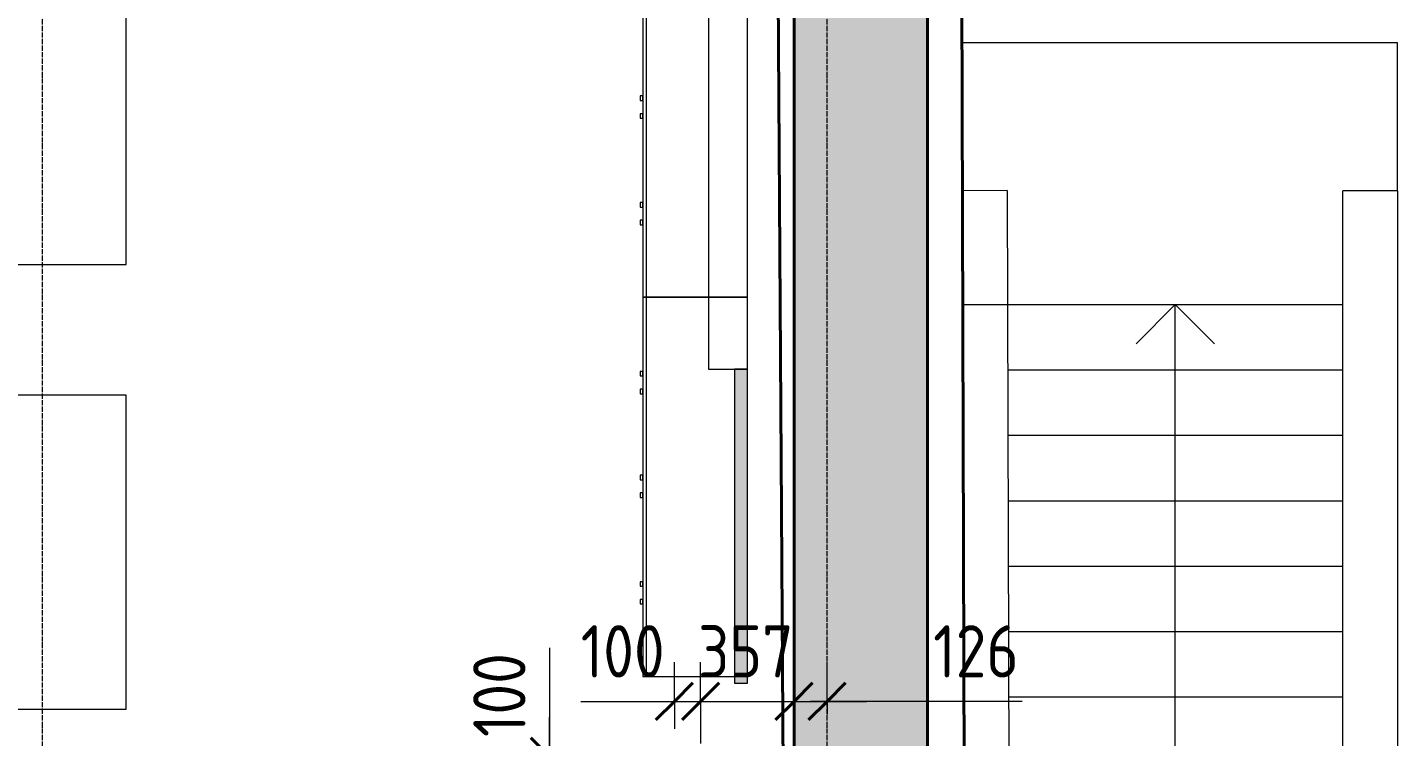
# Model space of a CAD drawing. Header units: millimetres. Extents: x -11886 to 68941, y -8130 to 45506.
# Drawn here: x 502 to 5741, y 37662 to 40374 of the extents above; entities that cross this region are included whole.
import ezdxf

# ---------------------------------------------------------------- set-up
doc = ezdxf.new("R2010")
doc.units = ezdxf.units.MM
doc.linetypes.add('ADSK_Линия сетки', pattern=[25, 20, -2.5, 0, -2.5])
for name, color, linetype, lineweight in [('Лестницы', 7, 'Continuous', 18), ('Оси', 7, 'Continuous', 9), ('Перекрытие', 7, 'Continuous', 18), ('Размеры', 7, 'Continuous', 9), ('Размеры-100', 7, 'Continuous', 9), ('Стены', 7, 'Continuous', 18), ('Стены наружные', 7, 'Continuous', 18), ('Стрелки вверх', 7, 'Continuous', 18)]:
    doc.layers.add(name, color=color, linetype=linetype, lineweight=lineweight)
for name, color, linetype, lineweight, true_color in [('Линии', 7, 'Continuous', 9, 0x00a600), ('Стены разрез', 7, 'Continuous', 40, 0xbb5389), ('ТХ', 5, 'Continuous', 9, 0x0000ff), ('ТХ 1 этаж_dwg', 7, 'Continuous', 9, 0x767676)]:
    doc.layers.add(name, color=color, linetype=linetype, lineweight=lineweight, true_color=true_color)
doc.styles.add('GOST Common_1', font='GOST_Common.ttf', dxfattribs={"width": 0.9, "height": 200})
doc.dimstyles.new('ADSK_Основной_2_мм_Округление_до_1_мм', dxfattribs={"dimscale": 304.8, "dimtxt": 201.142999, "dimasz": 0.463911, "dimexe": 0.492126, "dimexo": 0.492126, "dimgap": 0.098425, "dimtad": 1, "dimdec": 0, "dimdsep": 46, "dimtxsty": 'GOST Common_1', "dimblk1": 'OBLIQUE', "dimblk2": 'OBLIQUE', "dimsah": 1, "dimcen": 0.09, "dimdle": 0.492126, "dimazin": 2, "dimtfac": 1, "dimtdec": 4, "dimtix": 1, "dimtmove": 0, "dimatfit": 3, "dimfxl": 1, "dimtvp": 1, "dimtolj": 1, "dimtzin": 0, "dimlwd": 20, "dimlwe": 20, "dimarcsym": 2})
doc.dimstyles.new('ADSK_Основной_2_мм_Округление_до_1_мм_1', dxfattribs={"dimscale": 304.8, "dimtxt": 201.142999, "dimasz": 0.463911, "dimexe": 0.492126, "dimexo": 0.492126, "dimgap": 0.098425, "dimtad": 1, "dimdec": 0, "dimdsep": 46, "dimtxsty": 'GOST Common_1', "dimblk1": 'OBLIQUE', "dimblk2": 'OBLIQUE', "dimsah": 1, "dimcen": 0.09, "dimdle": 0.492126, "dimazin": 2, "dimtfac": 1, "dimtdec": 4, "dimtix": 1, "dimtmove": 1, "dimatfit": 3, "dimfxl": 1, "dimtvp": 1, "dimtolj": 1, "dimtzin": 0, "dimlwd": 20, "dimlwe": 20, "dimarcsym": 2})

# ---------------------------------------------------------------- blocks, each defined once
blk = doc.blocks.new('Существующие стены 1 эт - Существующие стены 1 эт-653793-01 План 1-го этажа кладочный')
at = {"layer": 'Стены', "color": 243, "true_color": 0xbb5389}
blk.add_line((4065.4, 43832), (4093.9, 34174.2), dxfattribs=at)
at = {"layer": 'Стены разрез'}
for p, q in [((4089.1, 35812.9), (4065.4, 43832)), ((3356.8, 43118.9), (3392.5, 37389.4))]:
    blk.add_line(p, q, dxfattribs=at)
blk = doc.blocks.new('ТХ 1 этаж_dwg_Покрытие настенное-2118364-01 План 1-го этажа кладочный')
at = {"layer": 'ТХ', "color": 253, "true_color": 0xa0a0a0}
for p, q in [((250, -50), (250, 0)), ((250, 0), (2250, 0)), ((2250, 0), (2250, -50)), ((2250, -50), (2250, -150))]:
    blk.add_line(p, q, dxfattribs=at)
at = {"layer": 'ТХ', "color": 253, "true_color": 0xa0a0a0, "flags": 128}
blk.add_lwpolyline([(2250, -150), (250, -150), (250, -50)], dxfattribs=at)
blk = doc.blocks.new('ТХ 1 этаж_dwg_A$C3da1b1ea-2118365-01 План 1-го этажа кладочный')
at = {"layer": 'ТХ', "true_color": 0xa0a0a0}
blk.add_hatch(color=253, dxfattribs=at).paths.add_polyline_path([(0, -1200), (0, 0), (50, 0), (50, -1200)])
at = {"layer": 'ТХ', "color": 253, "true_color": 0xa0a0a0, "flags": 128}
blk.add_lwpolyline([(0, 0), (50, 0), (50, -1200), (0, -1200)], close=True, dxfattribs=at)
blk = doc.blocks.new('ТХ 1 этаж_dwg_A$C727b9d3d-2118369-01 План 1-го этажа кладочный')
at = {"layer": 'ТХ', "color": 253, "true_color": 0xa0a0a0}
blk.add_line((388, -1450), (388, 0), dxfattribs=at)
at = {"layer": 'ТХ', "color": 253, "true_color": 0xa0a0a0, "flags": 128}
for points in [[(0, -1450), (400, -1450), (400, 0), (0, 0)], [(400, -277.1), (400, -294.4), (410.2, -294.4), (410.2, -277.1)], [(400, -344.7), (400, -362.1), (410.2, -362.1), (410.2, -344.7)], [(400, -684.1), (400, -701.5), (410.2, -701.5), (410.2, -684.1)], [(400, -751.8), (400, -769.1), (410.2, -769.1), (410.2, -751.8)], [(400, -1081), (400, -1098.4), (410.2, -1098.4), (410.2, -1081)], [(400, -1148.7), (400, -1166), (410.2, -1166), (410.2, -1148.7)]]:
    blk.add_lwpolyline(points, close=True, dxfattribs=at)
blk = doc.blocks.new('ТХ 1 этаж_dwg-2084881-01 План 1-го этажа кладочный')
at = {"layer": 'ТХ', "color": 253, "true_color": 0xa0a0a0, "flags": 128}
for points in [[(118880.5, -31405.6), (118880.5, -30205.6), (118380.5, -30205.6), (118380.5, -31405.6)], [(118880.5, -33105.6), (118880.5, -31905.6), (118380.5, -31905.6), (118380.5, -33105.6)]]:
    blk.add_lwpolyline(points, close=True, dxfattribs=at)
at = {"extrusion": (0, 0, -1), "zscale": -1, "rotation": 90.00000000000001}
blk.add_blockref('ТХ 1 этаж_dwg_Покрытие настенное-2118364-01 План 1-го этажа кладочный', (-121257, -32055.6), dxfattribs=at)
at = {"rotation": 180}
for p in [(121257, -31530.6), (121257, -32980.6)]:
    blk.add_blockref('ТХ 1 этаж_dwg_A$C727b9d3d-2118369-01 План 1-го этажа кладочный', p, dxfattribs=at)
at = {"extrusion": (0, 0, -1), "zscale": -1}
blk.add_blockref('ТХ 1 этаж_dwg_A$C3da1b1ea-2118365-01 План 1-го этажа кладочный', (-121257, -31805.6), dxfattribs=at)
blk = doc.blocks.new('DIMBLOCK146-01 План 1-го этажа кладочный')
at = {"layer": 'Размеры-100', "lineweight": 20, "transparency": 16777216}
for p, q in [((2498, 38001.3), (2498, 37660.4)), ((2498, 37486.5), (2498, 37736.5)), ((2498, 37660.4), (2498, 37536.5)), ((2498, 37586.5), (2348, 37586.5)), ((2498, 37586.5), (2870.2, 37586.5)), ((2498, 37486.5), (2348, 37486.5)), ((2498, 37486.5), (2926.2, 37486.5))]:
    blk.add_line(p, q, dxfattribs=at)
at = {"layer": 'Размеры-100', "lineweight": 40, "transparency": 16777216}
for p, q in [((2498, 37586.5), (2427.3, 37657.2)), ((2498, 37586.5), (2568.7, 37515.8)), ((2498, 37486.5), (2427.3, 37557.2)), ((2498, 37486.5), (2568.7, 37415.8))]:
    blk.add_line(p, q, dxfattribs=at)
at = {"layer": 'Размеры-100', "color": 0, "lineweight": 20, "transparency": 16777216, "insert": (2206.6, 37660.4), "char_height": 200, "width": 409.104, "attachment_point": 1, "rotation": 90, "line_spacing_factor": 1.022761, "style": 'GOST Common_1'}
blk.add_mtext('100', dxfattribs=at)
blk = doc.blocks.new('_Oblique')
at = {"color": 0, "linetype": 'ByBlock', "lineweight": -2}
blk.add_line((-0.5, -0.5), (0.5, 0.5), dxfattribs=at)
blk = doc.blocks.new('DIMBLOCK147-01 План 1-го этажа кладочный')
at = {"layer": 'Размеры-100', "lineweight": 20, "transparency": 16777216}
for p, q in [((2976.2, 37797), (2976.2, 37947)), ((3076.2, 37797), (3076.2, 37947)), ((2617.7, 37797), (2958.6, 37797)), ((2826.2, 37797), (3076.2, 37797)), ((2958.6, 37797), (3026.2, 37797)), ((2976.2, 37797), (2976.2, 37692.5)), ((3076.2, 37797), (3076.2, 37636.5))]:
    blk.add_line(p, q, dxfattribs=at)
at = {"layer": 'Размеры-100', "lineweight": 40, "transparency": 16777216}
for p, q in [((2976.2, 37797), (3046.9, 37867.7)), ((3076.2, 37797), (3146.9, 37867.7)), ((2976.2, 37797), (2905.5, 37726.3)), ((3076.2, 37797), (3005.5, 37726.3))]:
    blk.add_line(p, q, dxfattribs=at)
at = {"layer": 'Размеры-100', "color": 0, "lineweight": 20, "transparency": 16777216, "insert": (2617.7, 38088.3), "char_height": 200, "width": 409.104, "attachment_point": 1, "line_spacing_factor": 1.022761, "style": 'GOST Common_1'}
blk.add_mtext('100', dxfattribs=at)
blk = doc.blocks.new('DIMBLOCK148-01 План 1-го этажа кладочный')
at = {"layer": 'Размеры-100', "lineweight": 20, "transparency": 16777216}
for p, q in [((3076.2, 37797), (3076.2, 37947)), ((3433.5, 37797), (3433.5, 37947)), ((3076.2, 37797), (3433.5, 37797)), ((3076.2, 37797), (3076.2, 37636.5)), ((3433.5, 37797), (3433.5, 37746.9))]:
    blk.add_line(p, q, dxfattribs=at)
at = {"layer": 'Размеры-100', "lineweight": 40, "transparency": 16777216}
for p, q in [((3076.2, 37797), (3146.9, 37867.7)), ((3433.5, 37797), (3504.2, 37867.7)), ((3076.2, 37797), (3005.5, 37726.3)), ((3433.5, 37797), (3362.8, 37726.3))]:
    blk.add_line(p, q, dxfattribs=at)
at = {"layer": 'Размеры-100', "color": 0, "lineweight": 20, "transparency": 16777216, "insert": (3065.7, 38088.3), "char_height": 200, "width": 454.106, "attachment_point": 1, "line_spacing_factor": 1.022761, "style": 'GOST Common_1'}
blk.add_mtext('357', dxfattribs=at)
blk = doc.blocks.new('DIMBLOCK149-01 План 1-го этажа кладочный')
at = {"layer": 'Размеры-100', "lineweight": 20, "transparency": 16777216}
for p, q in [((3433.5, 37797), (3433.5, 37947)), ((3559.9, 37797), (3559.9, 37947)), ((3433.5, 37797), (3709.9, 37797)), ((3433.5, 37797), (3433.5, 37746.9)), ((3965.4, 37797), (3496.7, 37797)), ((3559.9, 37797), (3559.9, 37746.9)), ((4306.3, 37797), (3965.4, 37797))]:
    blk.add_line(p, q, dxfattribs=at)
at = {"layer": 'Размеры-100', "lineweight": 40, "transparency": 16777216}
for p, q in [((3433.5, 37797), (3504.2, 37867.7)), ((3559.9, 37797), (3630.6, 37867.7)), ((3433.5, 37797), (3362.8, 37726.3)), ((3559.9, 37797), (3489.2, 37726.3))]:
    blk.add_line(p, q, dxfattribs=at)
at = {"layer": 'Размеры-100', "color": 0, "lineweight": 20, "transparency": 16777216, "insert": (3965.4, 38088.3), "char_height": 200, "width": 409.104, "attachment_point": 1, "line_spacing_factor": 1.022761, "style": 'GOST Common_1'}
blk.add_mtext('126', dxfattribs=at)

msp = doc.modelspace()

# ---------------------------------------------------------------- hatches: boundary and pattern name
at = {"layer": 'Стены наружные', "true_color": 0xc0c0c0}
h = msp.add_hatch(color=9, dxfattribs=at)
h.paths.add_polyline_path([(3433.5, 20918.6), (3943.5, 20918.6), (3943.5, 22112.6), (3433.5, 22112.6), (3433.5, 20921)])
h.paths.add_polyline_path([(3538.5, 23832.6), (3943.5, 23832.6), (3943.5, 26067.6), (3433.5, 26067.6), (3433.5, 23832.6), (3511, 23832.6)])
h.paths.add_polyline_path([(3538.5, 27837.6), (3943.5, 27837.6), (3943.5, 30088.6), (3433.5, 30088.6), (3433.5, 27837.6), (3501.1, 27837.6)])
h.paths.add_polyline_path([(3493.4, 31858.6), (3943.5, 31858.6), (3943.5, 34107.6), (3433.5, 34107.6), (3433.5, 31858.6), (3485.7, 31858.6)])
h.paths.add_polyline_path([(3943.5, 35877.6), (3943.5, 43728.9), (3433.5, 43728.9), (3433.5, 35877.6), (3807.6, 35877.6)])

# ---------------------------------------------------------------- linework, layer by layer
at = {"layer": 'Лестницы'}
for p, q in [((4241.3, 39314.2), (5531.3, 39314.2)), ((4250.5, 39064.2), (5531.3, 39064.2)), ((4250.5, 39064.2), (5531.3, 39064.2)), ((4251.1, 38814.2), (5531.3, 38814.2)), ((4251.1, 38814.2), (5531.3, 38814.2)), ((4251.8, 38564.2), (5531.3, 38564.2)), ((4251.8, 38564.2), (5531.3, 38564.2)), ((4252.5, 38314.2), (5531.3, 38314.2)), ((4252.5, 38314.2), (5531.3, 38314.2)), ((4253.2, 38064.2), (5531.3, 38064.2)), ((4253.2, 38064.2), (5531.3, 38064.2)), ((4253.9, 37814.2), (5531.3, 37814.2)), ((4253.9, 37814.2), (5531.3, 37814.2))]:
    msp.add_line(p, q, dxfattribs=at)
at = {"layer": 'Линии', "color": 8, "lineweight": 18, "true_color": 0x808080}
for p, q in [((4248.6, 39749.4), (4078.6, 39748.9)), ((4094.5, 33964.2), (4078.6, 39748.9)), ((4248.6, 39749.4), (4263.9, 34174.2)), ((5531.3, 34174.2), (5531.3, 39749.2)), ((5741.3, 39749.2), (5531.3, 39749.2)), ((5741.3, 39749.2), (5741.3, 33964.2))]:
    msp.add_line(p, q, dxfattribs=at)
at = {"layer": 'Оси', "linetype": 'ADSK_Линия сетки'}
for p, q in [((559.9, -7330.4), (559.9, 44421.9)), ((3559.9, -7330.4), (3559.9, 44421.9))]:
    msp.add_line(p, q, dxfattribs=at)
at = {"layer": 'Перекрытие', "color": 136, "true_color": 0x008080}
for p, q in [((4078.8, 39314.2), (4075.8, 40314.2)), ((5741.3, 40314.2), (4075.8, 40314.2)), ((5741.3, 39749.2), (5741.3, 40314.2)), ((4078.8, 39314.2), (5531.3, 39314.2))]:
    msp.add_line(p, q, dxfattribs=at)
at = {"layer": 'Стены наружные', "lineweight": 40}
for p, q in [((3943.5, 35877.6), (3943.5, 43728.9)), ((3433.5, 43218.9), (3433.5, 37598.5))]:
    msp.add_line(p, q, dxfattribs=at)
at = {"layer": 'Стрелки вверх'}
for p, q in [((4891.3, 39314.2), (4741.3, 39164.2)), ((4891.3, 39064.2), (4891.3, 39314.2)), ((4891.3, 39314.2), (5041.3, 39164.2)), ((4891.3, 38814.2), (4891.3, 39064.2)), ((4891.3, 38564.2), (4891.3, 38814.2)), ((4891.3, 38314.2), (4891.3, 38564.2)), ((4891.3, 38064.2), (4891.3, 38314.2)), ((4891.3, 37814.2), (4891.3, 38064.2)), ((4891.3, 37564.2), (4891.3, 37814.2))]:
    msp.add_line(p, q, dxfattribs=at)

# ---------------------------------------------------------------- block references
at = {"layer": 'Стены разрез'}
msp.add_blockref('Существующие стены 1 эт - Существующие стены 1 эт-653793-01 План 1-го этажа кладочный', (0, 0), dxfattribs=at)
at = {"layer": 'ТХ 1 этаж_dwg', "color": 253, "true_color": 0xa0a0a0}
msp.add_blockref('ТХ 1 этаж_dwg-2084881-01 План 1-го этажа кладочный', (-118001.2, 70872.8), dxfattribs=at)

# ---------------------------------------------------------------- dimensions: what is measured, and where the dimension line sits
at = {"layer": 'Размеры', "lineweight": 20}
dim = msp.add_linear_dim(base=(2498, 37586.5), p1=(3076.2, 37486.5), p2=(3020.2, 37586.5), angle=90, dimstyle='ADSK_Основной_2_мм_Округление_до_1_мм_1', override={"dimpost": '<>', "dimfxl": 114.61239}, dxfattribs=at)
dim.commit()
dim.dimension.update_dxf_attribs({"geometry": 'DIMBLOCK146-01 План 1-го этажа кладочный', "text_midpoint": (2340, 37865), "dimtype": 160, "text_rotation": 90})
for base, p1, p2, override, picture, middle in [((3076.2, 37797), (2976.2, 37542.5), (3076.2, 37486.5), {"dimpost": '<>', "dimfxl": 114.61239}, 'DIMBLOCK147-01 План 1-го этажа кладочный', (2822.3, 37955)), ((3559.9, 37797), (3433.5, 37896.9), (3559.9, 37896.9), {"dimpost": '<>', "dimfxl": 126.411333}, 'DIMBLOCK149-01 План 1-го этажа кладочный', (4169.9, 37955))]:
    dim = msp.add_linear_dim(base=base, p1=p1, p2=p2, dimstyle='ADSK_Основной_2_мм_Округление_до_1_мм_1', override=override, dxfattribs=at)
    dim.commit()
    dim.dimension.update_dxf_attribs({"geometry": picture, "text_midpoint": middle, "dimtype": 160})
dim = msp.add_linear_dim(base=(3433.5, 37797), p1=(3076.2, 37486.5), p2=(3433.5, 37896.9), dimstyle='ADSK_Основной_2_мм_Округление_до_1_мм', override={"dimpost": '<>', "dimfxl": 544.163269}, dxfattribs=at)
dim.commit()
dim.dimension.update_dxf_attribs({"geometry": 'DIMBLOCK148-01 План 1-го этажа кладочный', "text_midpoint": (3254.9, 37927)})

doc.saveas('drawing.dxf')
